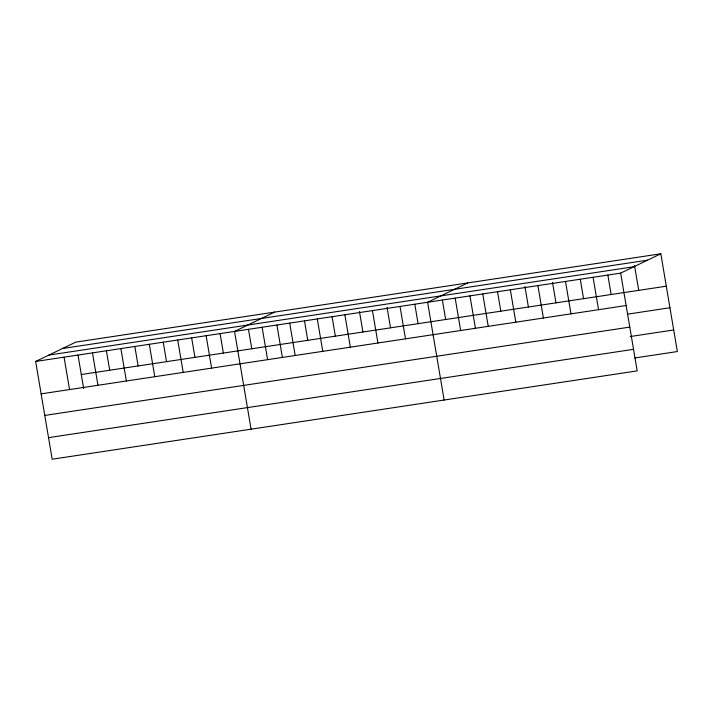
<?xml version="1.0" encoding="UTF-8"?>
<svg xmlns="http://www.w3.org/2000/svg" width="713" height="713" viewBox="0 0 713 713"><rect width="100%" height="100%" fill="white"/><g stroke="black" fill="none" stroke-linecap="round" stroke-linejoin="round"><path stroke-width="1.07" d="M660.817 253.783L620.649 273.124L637.19 370.885L52.183 459.217L35.65 361.455L75.81 342.115L660.817 253.783L677.35 351.545L634.918 357.953M274.71 312.08L234.55 331.42L251.083 429.181M467.764 282.927L427.604 302.276L444.137 400.038M62.557 348.497L647.564 260.165M48.903 355.074L633.902 266.742M35.65 361.455L620.649 273.124M81.291 374.521L666.298 286.189M41.131 393.861L626.13 305.529M627.511 314.166L669.944 307.758M44.776 415.429L629.784 327.098M630.212 336.545L673.705 329.976M48.537 437.648L633.536 349.317M634.517 265.512L638.714 290.351M607.85 275.075L611.139 294.514M593.073 277.286L598.555 309.692M580.275 279.238L583.564 298.685M565.498 281.448L570.979 313.863M552.513 282.321L555.98 302.847M537.914 285.619L543.395 318.025M524.928 286.483L528.404 307.009M510.339 289.781L515.82 322.187M497.531 291.733L500.82 311.171M482.754 293.943L488.236 326.349M469.956 295.895L475.437 328.283M455.179 298.105L460.66 330.511M442.381 300.057L445.67 319.504M414.797 304.219L418.085 323.666M400.02 306.438L405.501 338.844M387.034 307.303L390.51 327.828M372.444 310.601L377.926 343.006M359.459 311.474L362.926 331.991M344.869 314.763L350.35 347.169M332.062 316.715L335.351 336.162M317.285 318.925L322.766 351.34M304.487 320.877L307.775 340.324M289.71 323.096L295.191 355.502M276.902 325.039L282.384 357.427M262.126 327.258L267.607 359.664M248.489 329.335L251.778 348.782M220.076 333.622L223.365 353.069M206.137 335.716L211.618 368.122M191.663 337.917L194.952 357.356M177.724 340.003L183.205 372.409M163.25 342.204L166.539 361.651M149.311 344.29L154.792 376.696M134.837 346.491L138.126 365.938M120.889 348.586L126.37 380.992M106.415 350.787L109.704 370.225M92.476 352.873L97.957 385.278M78.002 355.074L83.662 388.54M64.063 357.16L69.544 389.574"/></g></svg>
